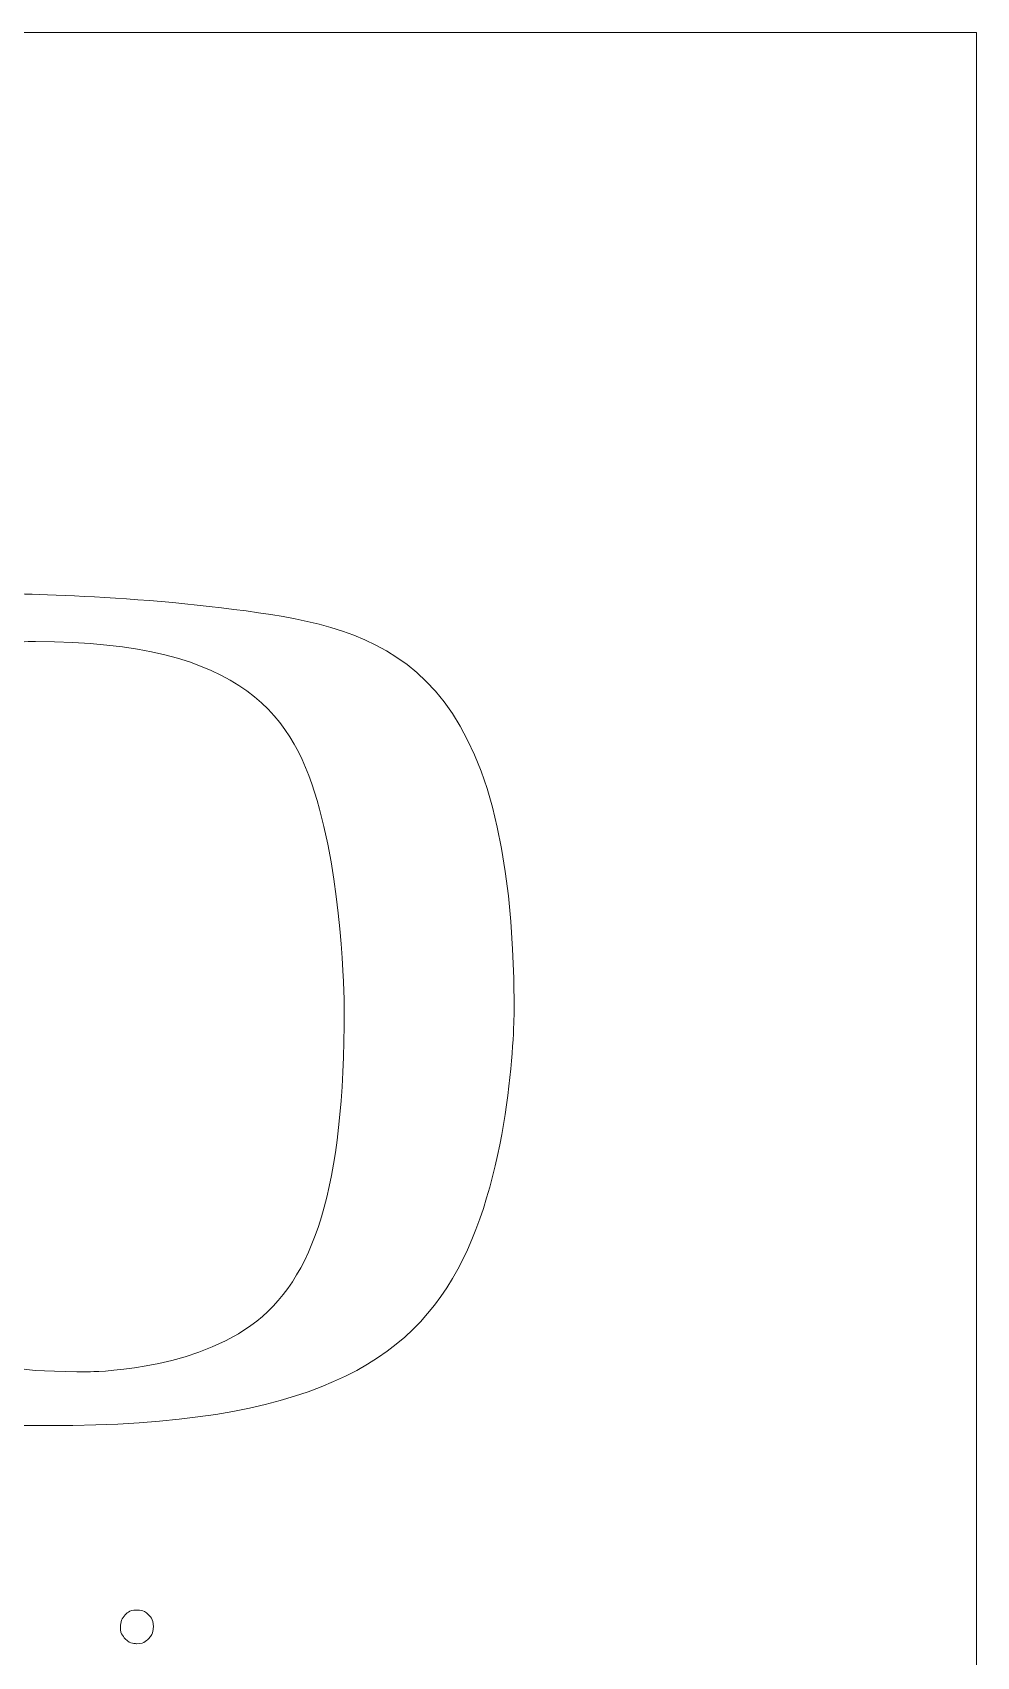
# Model space of a CAD drawing. Header units: millimetres. Extents: x 14385 to 129787, y 107826 to 186798.
# Drawn here: x 87390.63 to 87400.01, y 139112.24 to 139128.37 of the extents above; entities that cross this region are included whole.
import ezdxf

# ---------------------------------------------------------------- set-up
doc = ezdxf.new("R2010")
doc.units = ezdxf.units.MM
doc.header["$LTSCALE"] = 1000
doc.layers.add('TK', color=1, linetype='Continuous')

# ---------------------------------------------------------------- blocks, each defined once
blk = doc.blocks.new('fdas')
at = {"layer": 'TK', "lineweight": 5}
blk.add_lwpolyline([(1210.395, 1493.684), (1309.462, 1493.684), (1309.462, 1559.335), (1210.395, 1559.335), (1210.395, 1493.684)], close=True, dxfattribs=at)
for points, knots in [([(1273.116, 1520.162), (1273.116, 1520.162), (1273.116, 1521.407), (1273.116, 1521.407), (1273.116, 1521.407), (1275.752, 1521.532), (1276.344, 1521.869), (1276.344, 1524.463), (1276.344, 1524.463), (1276.344, 1524.463), (1276.344, 1539.028), (1276.344, 1539.028), (1276.344, 1539.028), (1276.344, 1541.626), (1276.096, 1542.277), (1273.116, 1542.271), (1273.116, 1542.271), (1273.116, 1542.271), (1273.116, 1543.562), (1273.116, 1543.562), (1273.116, 1543.562), (1273.116, 1543.562), (1281.67, 1543.562), (1281.67, 1543.562), (1281.67, 1543.562), (1289.462, 1543.562), (1296.437, 1541.393), (1296.45, 1531.872), (1296.45, 1531.872), (1296.461, 1523.644), (1290.647, 1520.162), (1283.367, 1520.162), (1283.367, 1520.162), (1283.367, 1520.162), (1273.116, 1520.162), (1273.116, 1520.162)], [0, 0, 0, 0, 0.111111, 0.111111, 0.111111, 0.166667, 0.222222, 0.222222, 0.222222, 0.277778, 0.333333, 0.333333, 0.333333, 0.388889, 0.444444, 0.444444, 0.444444, 0.5, 0.555556, 0.555556, 0.555556, 0.611111, 0.666667, 0.666667, 0.666667, 0.722222, 0.777778, 0.777778, 0.777778, 0.833333, 0.888889, 0.888889, 0.888889, 0.944444, 1, 1, 1, 1]), ([(1280.367, 1525.709), (1280.367, 1525.141), (1280.401, 1524.64), (1280.468, 1524.205), (1280.468, 1524.205), (1280.835, 1521.842), (1282.566, 1521.678), (1284.498, 1521.678), (1284.498, 1521.678), (1290, 1521.678), (1291.67, 1526.863), (1291.67, 1531.862), (1291.67, 1531.862), (1291.67, 1537.955), (1288.888, 1542.207), (1282.978, 1542.207), (1282.978, 1542.207), (1282.661, 1542.207), (1282.369, 1542.202), (1282.102, 1542.181), (1282.102, 1542.181), (1280.281, 1542.038), (1280.367, 1541.361), (1280.367, 1539.252), (1280.367, 1539.252), (1280.367, 1539.252), (1280.367, 1525.709), (1280.367, 1525.709)], [0, 0, 0, 0, 0.142857, 0.142857, 0.142857, 0.214286, 0.285714, 0.285714, 0.285714, 0.357143, 0.428571, 0.428571, 0.428571, 0.5, 0.571429, 0.571429, 0.571429, 0.642857, 0.714286, 0.714286, 0.714286, 0.785714, 0.857143, 0.857143, 0.857143, 0.928571, 1, 1, 1, 1]), ([(1285.372, 1514.507), (1285.372, 1514.639), (1285.416, 1514.75), (1285.504, 1514.841), (1285.504, 1514.841), (1285.592, 1514.932), (1285.701, 1514.978), (1285.831, 1514.978), (1285.831, 1514.978), (1285.962, 1514.978), (1286.073, 1514.932), (1286.164, 1514.841), (1286.164, 1514.841), (1286.253, 1514.75), (1286.298, 1514.639), (1286.298, 1514.507), (1286.298, 1514.507), (1286.298, 1514.375), (1286.253, 1514.263), (1286.164, 1514.17), (1286.164, 1514.17), (1286.073, 1514.077), (1285.962, 1514.031), (1285.831, 1514.031), (1285.831, 1514.031), (1285.702, 1514.031), (1285.595, 1514.077), (1285.506, 1514.17), (1285.506, 1514.17), (1285.416, 1514.263), (1285.372, 1514.375), (1285.372, 1514.507)], [0, 0, 0, 0, 0.125, 0.125, 0.125, 0.1875, 0.25, 0.25, 0.25, 0.3125, 0.375, 0.375, 0.375, 0.4375, 0.5, 0.5, 0.5, 0.5625, 0.625, 0.625, 0.625, 0.6875, 0.75, 0.75, 0.75, 0.8125, 0.875, 0.875, 0.875, 0.9375, 1, 1, 1, 1])]:
    blk.add_open_spline(points, degree=3, knots=knots, dxfattribs=at)
blk = doc.blocks.new('FSAFDSAFSAD')
at = {"layer": 'TK'}
blk.add_blockref('fdas', (-1539.018, 92.212), dxfattribs=at)

msp = doc.modelspace()

# ---------------------------------------------------------------- block references
at = {"layer": 'TK', "xscale": 0.3532380151445977, "yscale": 0.3532380151445977, "zscale": 0.3532380151445977}
msp.add_blockref('FSAFDSAFSAD', (87481.102, 138544.979), dxfattribs=at)

doc.saveas('drawing.dxf')
